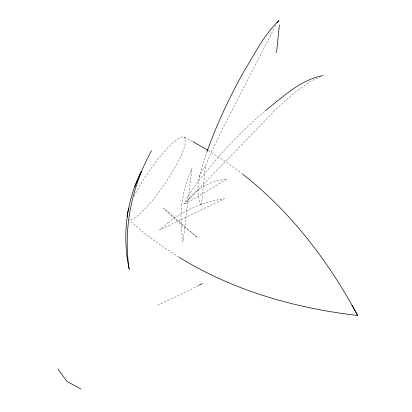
<?xml version="1.0" encoding="UTF-8"?>
<svg xmlns="http://www.w3.org/2000/svg" width="412" height="412" viewBox="0 0 412 412"><rect width="100%" height="100%" fill="white"/><g stroke="black" fill="none" stroke-linecap="round" stroke-linejoin="round"><path stroke-width="0.31" stroke-dasharray="2.06 1.54" d="M275.762 25.23L221.713 130.403L211.366 152.208L205.464 165.918L201.324 205.876C193.192 187.934 201.38 168.915 207.045 151.662M199.207 177.212L201.741 171.232L205.464 165.918M264.499 111.41L262.099 113.408C242.977 130.439 224.643 148.48 208.73 168.59C199.362 179.632 190.159 190.916 184.03 204.151L277.245 108.057L294.374 92.757L310.015 81.648L320.804 76.673M198.347 285.598L179.251 295.188L157.435 305.297M184.138 137.139L192.373 141.409M208.493 150.596L226.713 162.395L242.297 173.869M178.757 257.052C161.118 246.242 144.494 233.8 129.069 220.023M134.034 196.272A49.728 10.043 -55.7 0 1 178.978 138.288A49.728 10.043 -55.7 0 1 170.377 175.26A49.728 10.043 -55.7 0 1 128.606 219.617M181.795 204.357L180.925 216.913L181.321 229.494L182.974 241.937L191.961 168.498L187.347 179.962L183.943 191.971L181.795 204.357M190.112 197.363L185.457 203.94L226.976 179.102C213.05 180.647 199.336 186.574 190.112 197.363M168.534 222.238L159.583 230.025L224.473 198.61C204.27 201.834 184.808 209.775 168.534 222.238M197.281 237.446L176.382 220.26L163.605 208.122L197.281 237.446"/><path stroke-width="0.62" d="M279.382 24.962L276.555 52.581M134.688 186.698L141.254 171.598C126.113 201.638 122.101 236.565 129.219 269.381C122.941 228.748 131.619 186.569 151.462 150.74M207.045 151.662L207.421 150.437C217.263 123.136 229.711 96.83 243.889 71.523C254.765 54.018 263.706 34.86 279.001 20.6L276.936 22.943M265.462 110.617C283.018 96.882 300.338 79.768 323.075 75.623M198.908 285.32L202.277 283.626M242.792 174.25C291.088 211.959 328.812 261.733 357.642 315.479C295.183 308.253 233.104 290.522 179.287 257.376M81.097 389.134L66.94 381.404L57.814 368.858M192.924 141.692L207.957 150.277M357.642 315.479L351.966 305.163M127.21 217.031A49.728 10.043 -55.7 0 1 128.941 208.024"/></g></svg>
